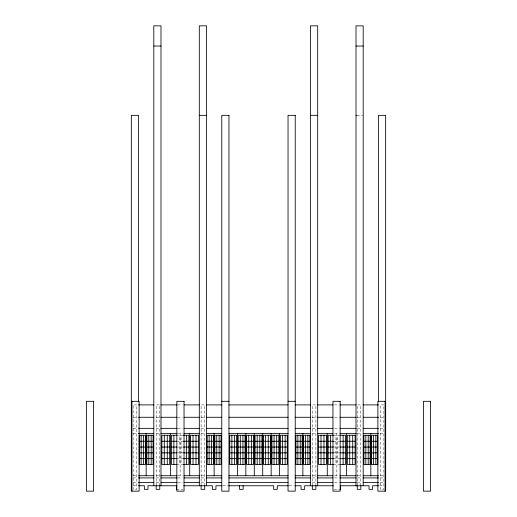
<?xml version="1.0" encoding="UTF-8"?>
<svg xmlns="http://www.w3.org/2000/svg" width="517" height="517" viewBox="0 0 517 517"><rect width="100%" height="100%" fill="white"/><g stroke="black" fill="none" stroke-linecap="round" stroke-linejoin="round"><path stroke-width="0.39" stroke-dasharray="2.58 1.94" d="M357.066 115.336L362.721 115.336M177.751 404.901L182.546 404.901M334.454 404.901L339.249 404.901M133.134 417.277L136.727 417.277M156.186 417.277L159.779 417.277M177.751 417.277L182.546 417.277M201.107 417.277L204.7 417.277M312.3 417.277L315.893 417.277M334.454 417.277L339.249 417.277M357.221 417.277L360.814 417.277M380.273 417.277L383.866 417.277M133.134 428.354L136.727 428.354M156.186 428.354L159.779 428.354M177.751 428.354L182.546 428.354M201.107 428.354L204.7 428.354M312.3 428.354L315.893 428.354M334.454 428.354L339.249 428.354M357.221 428.354L360.814 428.354M380.273 428.354L383.866 428.354M133.134 433.375L136.727 433.375M156.186 433.375L159.779 433.375M177.751 433.375L182.546 433.375M201.107 433.375L204.7 433.375M312.3 433.375L315.893 433.375M334.454 433.375L339.249 433.375M357.221 433.375L360.814 433.375M380.273 433.375L383.866 433.375M176.846 435.256L179.263 435.256L179.263 464.447L176.846 464.447M183.445 435.256L181.034 435.256L181.034 464.447L183.445 464.447M333.555 435.256L335.966 435.256L335.966 464.447L333.555 464.447M340.154 435.256L337.737 435.256L337.737 464.447L340.154 464.447M177.654 441.253L179.263 441.253M181.034 441.253L183.445 441.253M333.555 441.253L335.966 441.253M337.737 441.253L339.346 441.253M177.654 447.05L179.263 447.05M181.034 447.05L182.643 447.05M334.357 447.05L335.966 447.05M337.737 447.05L339.346 447.05M177.654 452.847L179.263 452.847M181.034 452.847L183.445 452.847M333.555 452.847L335.966 452.847M337.737 452.847L339.346 452.847M176.846 458.65L179.263 458.65M181.034 458.65L183.445 458.65M333.555 458.65L335.966 458.65M337.737 458.65L340.154 458.65M133.134 475.724L136.727 475.724M156.186 475.724L159.779 475.724M177.751 475.724L182.546 475.724M201.107 475.724L204.7 475.724M312.3 475.724L315.893 475.724M334.454 475.724L339.249 475.724M357.221 475.724L360.814 475.724M380.273 475.724L383.866 475.724M133.134 477.915L136.727 477.915M156.186 477.915L159.779 477.915M177.751 477.915L182.546 477.915M201.107 477.915L204.7 477.915M312.3 477.915L315.893 477.915M334.454 477.915L339.249 477.915M357.221 477.915L360.814 477.915M380.273 477.915L383.866 477.915M133.134 482.413L136.727 482.413M156.186 482.413L159.779 482.413M177.751 482.413L182.546 482.413M201.107 482.413L204.7 482.413M312.3 482.413L315.893 482.413M334.454 482.413L339.249 482.413M357.221 482.413L360.814 482.413M380.273 482.413L383.866 482.413M133.134 485.76L137.477 485.76M222.821 485.76L227.907 485.76M289.093 485.76L294.179 485.76M379.523 485.76L383.866 485.76M176.555 489.353L182.94 489.353M334.06 489.353L340.444 489.353M360.814 485.76L360.814 404.901L357.221 404.901L357.221 485.76M336.851 433.375L336.851 475.724M315.893 485.76L315.893 404.901L312.3 404.901L312.3 485.76M204.7 485.76L204.7 404.901L201.107 404.901L201.107 485.76M180.149 433.375L180.149 475.724M159.779 485.76L159.779 404.901L156.186 404.901L156.186 485.76M136.727 404.901L133.134 404.901L133.134 489.353L136.727 489.353L136.727 404.901M383.866 404.901L380.273 404.901L380.273 489.353L383.866 489.353L383.866 404.901"/><path stroke-width="0.78" d="M153.801 46.032L160.987 46.032M356.013 46.032L363.199 46.032M199.31 115.336L206.496 115.336M310.504 115.336L317.69 115.336M356.013 115.336L356.497 115.336M131.337 401.308L139.118 401.308L139.118 491.15L131.337 491.15L131.337 115.336L138.53 115.336L138.53 401.832M221.767 401.308L228.96 401.308M288.04 401.308L295.233 401.308M385.663 401.308L377.882 401.308L377.882 491.15L385.663 491.15L385.663 115.336L378.47 115.336L378.47 401.832M138.53 404.901L153.801 404.901M160.987 404.901L176.956 404.901M184.142 404.901L199.31 404.901M206.496 404.901L221.767 404.901M228.96 404.901L288.04 404.901M295.233 404.901L310.504 404.901M317.69 404.901L332.858 404.901M340.044 404.901L356.013 404.901M363.199 404.901L378.47 404.901M138.53 417.277L153.801 417.277M160.987 417.277L176.956 417.277M184.142 417.277L199.31 417.277M206.496 417.277L221.767 417.277M228.96 417.277L288.04 417.277M295.233 417.277L310.504 417.277M317.69 417.277L332.858 417.277M340.044 417.277L356.013 417.277M363.199 417.277L378.47 417.277M138.53 428.354L153.801 428.354M160.987 428.354L176.956 428.354M184.142 428.354L199.31 428.354M206.496 428.354L221.767 428.354M228.96 428.354L288.04 428.354M295.233 428.354L310.504 428.354M317.69 428.354L332.858 428.354M340.044 428.354L356.013 428.354M363.199 428.354L378.47 428.354M138.53 433.375L153.801 433.375M160.987 433.375L176.956 433.375M184.142 433.375L199.31 433.375M206.496 433.375L221.767 433.375M228.96 433.375L288.04 433.375M295.233 433.375L310.504 433.375M317.69 433.375L332.858 433.375M340.044 433.375L356.013 433.375M363.199 433.375L378.47 433.375M176.846 435.256L171.45 435.256L171.45 464.447L176.846 464.447M183.445 435.256L188.847 435.256L188.847 464.447L183.445 464.447M333.555 435.256L328.153 435.256L328.153 464.447L333.555 464.447M340.154 435.256L345.55 435.256L345.55 464.447L340.154 464.447M139.235 441.253L145.458 441.253M146.867 441.253L153.097 441.253M161.873 441.253L169.686 441.253M171.45 441.253L176.846 441.253M183.445 441.253L188.847 441.253M190.611 441.253L198.425 441.253M207.201 441.253L213.431 441.253M214.839 441.253L221.063 441.253M229.735 441.253L236.618 441.253M238.175 441.253L245.058 441.253M246.615 441.253L253.498 441.253M255.055 441.253L261.945 441.253M263.502 441.253L270.385 441.253M271.942 441.253L278.825 441.253M280.382 441.253L287.265 441.253M295.937 441.253L302.161 441.253M303.569 441.253L309.799 441.253M318.575 441.253L326.389 441.253M328.153 441.253L333.555 441.253M340.154 441.253L345.55 441.253M347.314 441.253L355.127 441.253M363.903 441.253L370.133 441.253M371.542 441.253L377.765 441.253M139.235 447.05L145.458 447.05M146.867 447.05L153.097 447.05M161.873 447.05L169.686 447.05M171.45 447.05L176.846 447.05M183.445 447.05L188.847 447.05M190.611 447.05L198.425 447.05M207.201 447.05L213.431 447.05M214.839 447.05L221.063 447.05M229.735 447.05L236.618 447.05M238.175 447.05L245.058 447.05M246.615 447.05L253.498 447.05M255.055 447.05L261.945 447.05M263.502 447.05L270.385 447.05M271.942 447.05L278.825 447.05M280.382 447.05L287.265 447.05M295.937 447.05L302.161 447.05M303.569 447.05L309.799 447.05M318.575 447.05L326.389 447.05M328.153 447.05L333.555 447.05M340.154 447.05L345.55 447.05M347.314 447.05L355.127 447.05M363.903 447.05L370.133 447.05M371.542 447.05L377.765 447.05M139.235 452.847L145.458 452.847M146.867 452.847L153.097 452.847M161.873 452.847L169.686 452.847M171.45 452.847L176.846 452.847M183.445 452.847L188.847 452.847M190.611 452.847L198.425 452.847M207.201 452.847L213.431 452.847M214.839 452.847L221.063 452.847M229.735 452.847L236.618 452.847M238.175 452.847L245.058 452.847M246.615 452.847L253.498 452.847M255.055 452.847L261.945 452.847M263.502 452.847L270.385 452.847M271.942 452.847L278.825 452.847M280.382 452.847L287.265 452.847M295.937 452.847L302.161 452.847M303.569 452.847L309.799 452.847M318.575 452.847L326.389 452.847M328.153 452.847L333.555 452.847M340.154 452.847L345.55 452.847M347.314 452.847L355.127 452.847M363.903 452.847L370.133 452.847M371.542 452.847L377.765 452.847M139.235 458.65L145.458 458.65M146.867 458.65L153.097 458.65M161.873 458.65L169.686 458.65M171.45 458.65L176.846 458.65M183.445 458.65L188.847 458.65M190.611 458.65L198.425 458.65M207.201 458.65L213.431 458.65M214.839 458.65L221.063 458.65M229.735 458.65L236.618 458.65M238.175 458.65L245.058 458.65M246.615 458.65L253.498 458.65M255.055 458.65L261.945 458.65M263.502 458.65L270.385 458.65M271.942 458.65L278.825 458.65M280.382 458.65L287.265 458.65M295.937 458.65L302.161 458.65M303.569 458.65L309.799 458.65M318.575 458.65L326.389 458.65M328.153 458.65L333.555 458.65M340.154 458.65L345.55 458.65M347.314 458.65L355.127 458.65M363.903 458.65L370.133 458.65M371.542 458.65L377.765 458.65M138.53 475.724L153.801 475.724M160.987 475.724L176.956 475.724M184.142 475.724L199.31 475.724M206.496 475.724L221.767 475.724M228.96 475.724L288.04 475.724M295.233 475.724L310.504 475.724M317.69 475.724L332.858 475.724M340.044 475.724L356.013 475.724M363.199 475.724L378.47 475.724M138.53 477.915L153.801 477.915M160.987 477.915L176.956 477.915M184.142 477.915L199.31 477.915M206.496 477.915L221.767 477.915M228.96 477.915L288.04 477.915M295.233 477.915L310.504 477.915M317.69 477.915L332.858 477.915M340.044 477.915L356.013 477.915M363.199 477.915L378.47 477.915M138.53 482.413L153.801 482.413M160.987 482.413L176.956 482.413M184.142 482.413L199.31 482.413M206.496 482.413L221.767 482.413M228.96 482.413L288.04 482.413M295.233 482.413L310.504 482.413M317.69 482.413L332.858 482.413M340.044 482.413L356.013 482.413M363.199 482.413L378.47 482.413M138.53 485.76L144.366 485.76L144.366 489.353L147.959 489.353L147.959 485.76L176.555 485.76L176.555 489.353M183.742 485.76L212.338 485.76L212.338 489.353L215.932 489.353L215.932 485.76L221.89 485.76M228.837 485.76L273.667 485.76L273.667 489.353L277.261 489.353L277.261 485.76L288.163 485.76M295.11 485.76L301.068 485.76L301.068 489.353L304.662 489.353L304.662 485.76L333.258 485.76M378.47 485.76L372.634 485.76L372.634 489.353L369.041 489.353L369.041 485.76L340.444 485.76L340.444 489.353M385.068 401.308L385.068 491.15M375.846 435.256L375.846 464.447M373.468 435.256L373.468 464.447M370.838 433.375L370.838 475.724M368.207 435.256L368.207 464.447M365.829 435.256L365.829 464.447M363.199 485.76L363.199 25.85L356.013 25.85L356.013 485.76M360.814 485.76L360.814 489.353L357.221 489.353L357.221 485.76M352.71 435.256L352.71 464.447M349.731 435.256L349.731 464.447M346.435 433.375L346.435 475.724M343.133 435.256L343.133 464.447M330.57 435.256L330.57 464.447M327.274 433.375L327.274 475.724M323.972 435.256L323.972 464.447M320.992 435.256L320.992 464.447M317.69 485.76L317.69 25.85L310.504 25.85L310.504 485.76M315.893 485.76L315.893 489.353L312.3 489.353L312.3 485.76M307.873 435.256L307.873 464.447M305.495 435.256L305.495 464.447M302.865 433.375L302.865 475.724M300.235 435.256L300.235 464.447M297.863 435.256L297.863 464.447M285.138 435.256L285.138 464.447M282.508 435.256L282.508 464.447M279.6 433.375L279.6 475.724M276.698 435.256L276.698 464.447M274.068 435.256L274.068 464.447M271.16 433.375L271.16 475.724M268.252 435.256L268.252 464.447M265.628 435.256L265.628 464.447M262.72 433.375L262.72 475.724M259.812 435.256L259.812 464.447M257.188 435.256L257.188 464.447M254.28 433.375L254.28 475.724M251.372 435.256L251.372 464.447M248.748 435.256L248.748 464.447M245.84 433.375L245.84 475.724M243.126 485.76L243.126 489.353L239.526 489.353L239.526 485.76M242.932 435.256L242.932 464.447M240.302 435.256L240.302 464.447M237.4 433.375L237.4 475.724M234.492 435.256L234.492 464.447M231.862 435.256L231.862 464.447M219.137 435.256L219.137 464.447M216.765 435.256L216.765 464.447M214.135 433.375L214.135 475.724M211.505 435.256L211.505 464.447M209.127 435.256L209.127 464.447M206.496 485.76L206.496 25.85L199.31 25.85L199.31 485.76M204.7 485.76L204.7 489.353L201.107 489.353L201.107 485.76M196.008 435.256L196.008 464.447M193.028 435.256L193.028 464.447M189.726 433.375L189.726 475.724M186.43 435.256L186.43 464.447M173.867 435.256L173.867 464.447M170.565 433.375L170.565 475.724M167.269 435.256L167.269 464.447M164.29 435.256L164.29 464.447M160.987 485.76L160.987 25.85L153.801 25.85L153.801 485.76M159.779 485.76L159.779 489.353L156.186 489.353L156.186 485.76M151.171 435.256L151.171 464.447M148.793 435.256L148.793 464.447M146.162 433.375L146.162 475.724M143.532 435.256L143.532 464.447M141.154 435.256L141.154 464.447M131.932 401.308L131.932 491.15M228.96 115.336L221.767 115.336L221.767 491.15L228.96 491.15L228.96 115.336M295.233 115.336L288.04 115.336L288.04 491.15L295.233 491.15L295.233 115.336M93.609 401.308L86.417 401.308L86.417 491.15L93.609 491.15L93.609 401.308M184.039 401.308L176.846 401.308L176.846 491.15L184.039 491.15L184.039 401.308M340.154 401.308L332.961 401.308L332.961 491.15L340.154 491.15L340.154 401.308M430.583 401.308L423.391 401.308L423.391 491.15L430.583 491.15L430.583 401.308M145.458 435.256L139.235 435.256L139.235 464.447L145.458 464.447L145.458 435.256M153.097 435.256L146.867 435.256L146.867 464.447L153.097 464.447L153.097 435.256M169.686 435.256L161.873 435.256L161.873 464.447L169.686 464.447L169.686 435.256M198.425 435.256L190.611 435.256L190.611 464.447L198.425 464.447L198.425 435.256M213.431 435.256L207.201 435.256L207.201 464.447L213.431 464.447L213.431 435.256M221.063 435.256L214.839 435.256L214.839 464.447L221.063 464.447L221.063 435.256M236.618 435.256L229.735 435.256L229.735 464.447L236.618 464.447L236.618 435.256M245.058 435.256L238.175 435.256L238.175 464.447L245.058 464.447L245.058 435.256M253.498 435.256L246.615 435.256L246.615 464.447L253.498 464.447L253.498 435.256M261.945 435.256L255.055 435.256L255.055 464.447L261.945 464.447L261.945 435.256M270.385 435.256L263.502 435.256L263.502 464.447L270.385 464.447L270.385 435.256M278.825 435.256L271.942 435.256L271.942 464.447L278.825 464.447L278.825 435.256M287.265 435.256L280.382 435.256L280.382 464.447L287.265 464.447L287.265 435.256M302.161 435.256L295.937 435.256L295.937 464.447L302.161 464.447L302.161 435.256M309.799 435.256L303.569 435.256L303.569 464.447L309.799 464.447L309.799 435.256M326.389 435.256L318.575 435.256L318.575 464.447L326.389 464.447L326.389 435.256M355.127 435.256L347.314 435.256L347.314 464.447L355.127 464.447L355.127 435.256M370.133 435.256L363.903 435.256L363.903 464.447L370.133 464.447L370.133 435.256M377.765 435.256L371.542 435.256L371.542 464.447L377.765 464.447L377.765 435.256"/></g></svg>
